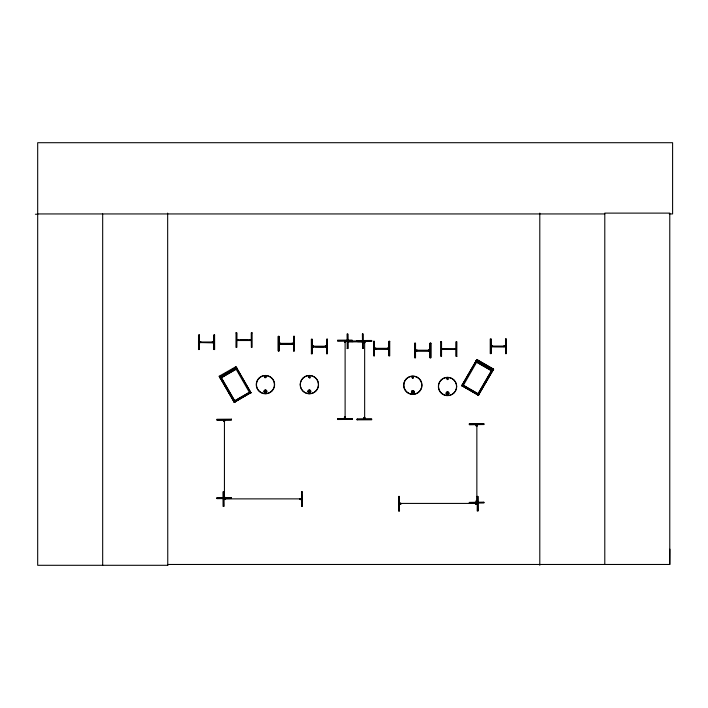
<?xml version="1.0" encoding="UTF-8"?>
<svg xmlns="http://www.w3.org/2000/svg" width="708" height="708" viewBox="0 0 708 708"><rect width="100%" height="100%" fill="white"/><g stroke="black" fill="none" stroke-linecap="round" stroke-linejoin="round"><path stroke-width="1.06" d="M669.29 213.94L672.6 213.94L672.6 142.706L37.683 142.706L37.683 565.294L167.761 565.294L167.672 564.471L669.777 564.471L669.874 549.187M224.436 420.03C225.71 422.118 222.684 422.021 223.932 420.039M345.274 342.247L344.486 342.406L344.61 340.946M344.61 418.658C343.389 416.808 346.168 416.437 345.185 418.605M476.847 424.588C478.121 426.667 475.103 426.579 476.351 424.588M476.351 502.299L476.21 500.839L476.997 500.981M265.04 377.09C266.27 375.647 265.438 378.78 265.04 376.868M308.927 377.09L309.759 376.868L309.042 377.284M412.021 377.691C414.1 375.045 413.224 380.55 412.118 377.506M412.383 377.576C413.295 379.311 413.215 376.081 412.445 377.789M446.775 378.745C448.155 381.603 448.545 376.762 446.916 378.594M447.969 379.063C447.306 377.399 446.837 380.293 447.907 379.054M223.861 420.34L224.489 420.225M223.861 421.349L224.516 421.34M344.531 341.247L345.168 341.132M344.539 342.256L345.194 342.247L345.106 340.937M344.522 417.348L345.159 417.233M345.185 418.348L344.531 418.348M364.735 342.637L364.08 342.645M364.062 417.729L364.7 417.623M364.726 418.738C363.576 419.773 363.832 416.251 364.797 417.729M476.272 424.889L476.926 424.889M476.28 425.897L476.935 425.897M476.263 500.99L476.9 500.875M476.926 501.99L476.272 501.999M234.383 402.02L250.959 392.621M361.124 341.601L360.859 340.867L362.434 340.937M301.537 499.379C299.511 500.609 299.528 497.706 301.537 498.875M477.157 503.928C475.121 505.167 475.139 502.255 477.148 503.423M212.524 342.663C210.904 342.283 214.152 340.973 213.639 342.566M236.773 339.858L238.233 339.725L238.083 340.433M249.977 340.513L249.827 339.725L251.287 339.858M279.058 343.371L280.518 343.238L280.802 343.876M291.9 344.035L292.103 343.238L293.572 343.371M312.148 346.212L313.617 346.088L313.458 346.867M325.353 346.867L325.202 346.088L326.662 346.212M387.612 348.982L387.462 348.194L388.922 348.327M415.525 350.23L417.092 350.159L416.835 350.814M428.411 350.894L428.579 350.097L430.039 350.23M441.544 348.796L442.96 348.743L442.96 349.354M454.439 349.46L454.598 348.663L456.058 348.796M491.051 346.079L505.565 346.079M478.528 395.356L461.749 385.718L476.865 359.531L493.626 369.213L478.396 394.984M461.784 385.745L476.307 360.611M462.005 385.869L476.519 360.735M462.793 386.329L477.298 361.009M477.457 394.79L492.131 369.576M477.546 394.843L492.06 369.7M478.245 395.25L492.759 370.107M478.378 395.321L492.892 370.178M235.826 366.656L236.18 367.638M235.481 368.036L249.986 393.356M308.812 376.523C311.281 381.842 309.069 372.036 309.184 377.78M309.883 377.594L309.369 376.364M348.221 341.601L348.221 340.946M349.23 340.946L349.336 341.575L347.92 341.53M224.02 498.821C223.347 499.998 226.109 499.644 225.135 498.795M362.133 340.858C363.16 341.831 360.106 341.849 361.124 340.867M300.227 499.459L300.121 498.83M301.236 498.795L301.236 499.459M399.436 503.423C401.524 502.158 401.436 505.176 399.445 503.928M399.631 503.37L399.746 504.007M400.746 503.344L400.755 503.999M475.847 504.016L475.732 503.379M476.962 503.981L476.847 503.353M199.621 342.592C198.647 341.725 201.417 341.442 200.736 342.566M212.524 342.592L212.524 341.937M251.296 340.521L237.012 340.521L237.074 339.778M249.977 340.433L249.977 339.778M250.986 340.433L237.074 340.433M293.572 344.035L279.288 344.035L279.359 343.3M292.254 343.955L292.254 343.3M326.671 346.876L312.387 346.876L312.458 346.141M325.353 346.796L325.353 346.141M388.931 348.991L374.647 348.991C373.727 347.69 377.169 348.026 375.718 348.982M387.612 348.902L387.612 348.248M430.048 350.894L415.755 350.894L415.826 350.159M428.729 350.814L428.729 350.159M429.844 350.787L429.738 350.159M456.067 349.46L441.783 349.46L441.845 348.717M454.748 349.38L454.748 348.717M455.864 349.354L455.757 348.717M505.565 346.743L491.281 346.743L491.352 346.008M503.946 346.584L504.255 346.008M224.445 421.49L224.436 420.18L224.436 497.591L223.852 497.441M345.123 342.398L345.115 341.088L345.115 418.499L345.106 417.189M364.709 341.522C362.399 341.849 365.912 344.477 364.655 341.327M224.427 496.281C225.409 499.29 222.949 494.804 224.578 496.432M476.865 426.048L476.856 424.738L476.856 502.14L476.847 500.83M250.623 392.648L234.277 402.427L219.153 376.24L235.968 366.656L250.986 392.781M219.613 377.028L236.366 367.355M219.684 377.16L236.445 367.487M220.17 377.399L236.516 367.62M219.816 377.399L236.596 367.744M219.914 377.55L236.667 367.877M220.02 377.745L236.782 368.071M220.312 378.249L237.074 368.576M220.365 378.337L237.127 368.664M233.667 401.383L250.428 391.71M233.72 401.471L250.482 391.798M234.127 402.171L250.88 392.489M364.655 419.039L364.726 417.729M476.856 502.291L476.918 500.981M492.609 370.373L476.369 360.991M349.23 341.672L349.23 340.867M200.629 342.663L200.629 341.858M213.533 342.663L199.47 342.513M280.368 343.955L280.368 343.3M293.262 343.955L293.262 343.3M293.262 344.026L279.359 343.955M313.458 346.796L313.458 346.141M326.361 346.796L326.361 346.141M326.361 346.867L312.308 346.716M375.718 348.902L375.718 348.248M388.621 348.902L374.559 348.832M429.738 350.885L415.826 350.814M442.854 349.451L442.854 348.646M455.757 349.451L441.695 349.301M505.468 346.69L491.202 346.584M225.144 499.521L225.401 498.786L224.126 498.795M265.429 376.293C262.765 379.072 268.049 377.32 265.783 376.461M219.197 376.222L219.949 377.01M220.648 376.603L235.321 401.825M371.656 341.185L357.142 341.344L357.142 340.566L371.656 340.477L371.656 341.283L349.628 341.681M337.601 340.787L352.115 340.69M357.142 340.636L371.656 340.548M352.115 340.796L337.601 340.99L337.592 340.185L352.106 340.088L352.115 340.893M348.071 341.026L349.38 341.017M349.531 341.017L360.823 340.946M360.974 340.946L362.284 340.937M357.142 341.176L371.656 341.079M348.071 341.53L349.38 341.522M347.159 348.54L347.964 348.54L347.876 334.026L347.07 334.026L347.23 348.54M362.478 348.442L363.284 348.433M337.601 418.8L352.115 418.711M216.922 419.879L231.436 419.782M357.142 419.118L371.656 418.994L371.665 419.8L357.151 419.826M337.61 419.437L352.124 419.348L352.115 418.605L337.601 418.729L337.61 419.508L352.124 419.41M357.151 419.286L371.665 419.198M469.333 423.897L483.847 423.8M469.342 424.632L483.856 424.543L483.847 423.729L469.333 423.827L469.342 424.632L483.856 424.437M301.493 491.865L302.298 491.865M216.931 497.892L231.445 497.795M477.103 496.423L477.909 496.414L478.006 510.928L477.201 510.937L477.307 496.423M216.931 498.529L231.445 498.441L231.445 497.697L216.931 497.786L216.931 498.6L231.445 498.503M225.286 498.866L223.976 498.875L301.387 498.875L300.077 498.883M223.985 499.379L225.294 499.37M300.077 499.388L301.387 499.379M469.342 502.547L483.856 502.45M400.905 503.415L399.586 503.423L476.997 503.423L475.688 503.432M399.595 503.928L400.905 503.919M475.696 503.937L477.006 503.928M398.684 510.937L399.489 510.937L399.392 496.423L398.586 496.423L398.746 510.937M35.4 214.241L37.683 214.232M37.683 213.94L604.791 213.94M235.968 332.849L236.773 332.849L236.773 347.363L235.968 347.363L236.038 332.849M199.32 335.008L198.514 335.008L198.514 349.522L199.32 349.522L199.293 335.008M279.058 336.371L278.244 336.371L278.244 350.885L279.058 350.885L279.023 336.371L278.952 350.885M505.565 339.079L506.37 339.079L506.37 353.593L505.565 353.593L505.565 339.079L505.662 353.593M236.923 339.858L238.233 339.858L238.233 340.362M238.384 339.858L249.676 339.858M249.827 339.858L251.136 339.858L251.136 340.362M239.985 340.3L248.322 340.3M373.603 341.318L374.408 341.318L374.408 355.832L373.603 355.832L373.674 341.318M348.159 341.637L362.523 341.681L357.602 341.637M440.739 341.787L441.544 341.787L441.544 356.31L440.739 356.31L440.81 341.787M199.47 342.008L200.78 342.008M200.93 342.008L212.223 342.008M212.373 342.008L213.683 342.008M213.843 342.672L199.559 342.513M414.72 343.23L415.525 343.23L415.525 357.744L414.72 357.744L414.72 343.23L414.782 357.744M279.209 343.371L280.518 343.371M280.669 343.371L291.953 343.371M292.103 343.371L293.413 343.371M282.271 343.822L290.599 343.822M491.202 346.079C492.83 344.946 492.396 347.752 492.662 346.079M504.096 346.079L505.406 346.079L505.406 346.584M312.308 346.212L313.617 346.212M313.768 346.212L325.052 346.212M325.202 346.212L326.512 346.212M494.264 346.531L502.591 346.531M315.361 346.663L323.698 346.663M374.559 348.327L375.868 348.327M376.019 348.327L387.311 348.327M387.462 348.327L388.772 348.327L388.772 348.832M441.695 348.796L443.004 348.796M443.164 348.796L454.447 348.796M454.598 348.796L455.908 348.796M415.676 350.23L416.985 350.23L416.985 350.734M417.136 350.23L428.42 350.23M428.579 350.23L429.889 350.23M311.343 353.726L312.148 353.726L312.148 339.212L311.343 339.212L311.414 353.726M456.864 356.31L456.058 356.31L456.094 341.787L456.864 341.787L456.802 356.31M493.582 369.187L492.83 369.974M476.811 359.62L493.573 369.302M476.413 360.319L493.166 369.992M476.334 360.452L493.095 370.125M476.263 360.584L493.016 370.257M476.112 360.841L492.865 370.523M475.997 361.036L492.759 370.709M475.705 361.54L492.467 371.213M475.652 361.629L492.414 371.302M462.351 384.674L479.112 394.347M462.297 384.763L479.059 394.436M461.899 385.462L478.652 395.135M461.82 385.586L478.581 395.268M476.307 426.004L476.351 424.738M344.566 342.362L344.61 341.097M344.557 418.455L344.601 417.189M223.887 421.455L223.932 420.189M223.878 497.547L223.923 496.281M476.909 359.558L476.599 360.602M236.392 367.691L250.906 392.834M236.26 367.771L250.774 392.905M220.719 376.736L235.233 401.879M220.02 377.143L234.534 402.277M219.887 377.214L234.401 402.356M477.847 496.414L477.935 510.928M476.342 500.839L476.351 502.149M399.197 496.423L399.285 510.937M364.664 342.787L364.655 341.477L364.655 418.888L364.647 417.578M364.151 341.477L364.16 342.796M364.142 417.578L364.151 418.888M363.222 348.442L363.195 333.928L362.39 333.928L362.584 348.442L362.584 333.928M357.142 419.083L357.151 419.888M347.672 334.026L347.761 348.54M302.236 491.865L302.396 506.379L301.59 506.379L301.528 491.865L301.785 506.379M223.578 491.874L223.772 506.388M669.777 564.471L669.777 213.117L604.791 213.117L604.791 564.471M539.797 213.117L539.797 565.294M506.3 339.079L506.3 353.593M505.76 339.079L505.76 353.593M503.946 346.079L503.892 346.743M490.848 339.079L490.945 353.593M456.262 341.787L456.262 356.31M441.349 341.787L441.349 356.31M430.774 343.23L430.774 357.744M430.234 343.23L430.234 357.744M430.137 343.23L430.066 357.744M415.419 343.23L415.419 357.744M389.126 341.318L389.126 355.832M374.205 341.318L374.205 355.832M362.443 341.637L348.159 341.477L353.08 341.637M326.866 339.212L326.866 353.726M311.954 339.212L312.051 353.726M294.307 336.371L294.307 350.885M293.767 336.371L293.767 350.885M293.67 336.371L293.67 350.885M278.855 336.371L278.855 350.885M278.315 336.371L278.315 350.885M251.49 332.849L251.49 347.363M236.676 332.849L236.569 347.363M214.037 335.008L214.037 349.522M199.116 335.008L199.116 349.522M167.663 213.117L167.761 565.294M102.678 213.94L102.678 565.294M438.668 384.108A9.177 9.177 0 0 1 454.032 379.992A9.177 9.177 0 0 1 449.916 395.347M449.137 395.524A9.177 9.177 0 0 1 438.5 384.886M415.189 376.355A9.177 9.177 0 0 1 419.49 391.524A9.177 9.177 0 0 1 404.1 388.108A9.177 9.177 0 0 1 414.41 376.187M272.456 378.718A9.177 9.177 0 0 1 274.465 386.214M274.297 387.002A9.177 9.177 0 0 1 261.544 392.94A9.177 9.177 0 0 1 257.907 379.355A9.177 9.177 0 0 1 271.916 378.134M316.405 378.718A9.177 9.177 0 0 1 311.228 393.613A9.177 9.177 0 0 1 300.581 381.993A9.177 9.177 0 0 1 315.865 378.134M264.588 391.179C265.65 394.489 267.164 388.842 264.588 391.179M308.538 391.179C309.6 394.489 311.104 388.842 308.538 391.179M411.976 391.781C413.038 395.091 414.552 389.453 411.976 391.781M446.704 393.046C447.766 396.356 449.27 390.71 446.704 393.046M231.436 419.18L216.922 419.269L216.922 420.083L231.436 419.986L231.436 419.18M223.781 491.874L222.976 491.874L223.073 506.388L223.878 506.379L223.781 491.874M483.856 502.246L469.342 502.379L469.351 503.149L483.865 502.99L483.856 502.246M252.092 332.849L251.287 332.849L251.384 347.363L252.092 347.363L252.092 332.849M214.639 335.008L213.834 335.008L213.834 349.522L214.639 349.522L214.577 335.008M294.378 336.371L293.572 336.371L293.572 350.885L294.378 350.885L294.378 336.371M491.051 339.079L490.237 339.079L490.237 353.593L491.051 353.593L491.051 339.079M327.477 339.212L326.662 339.212L326.662 353.726L327.477 353.726L327.406 339.212M389.727 341.318L388.922 341.318L388.922 355.832L389.727 355.832L389.727 341.318M430.845 343.23L430.039 343.23L430.039 357.744L430.845 357.744L430.845 343.23M447.049 394.117A0.982 0.982 0 0 0 448.518 393.267A0.982 0.982 0 0 0 447.049 392.418A0.982 0.982 0 0 0 447.049 394.117M446.881 394.4A1.31 1.31 0 0 0 448.845 393.267A1.31 1.31 0 0 0 446.881 392.135A1.31 1.31 0 0 0 446.881 394.4M443.022 394.312A9.036 9.036 0 0 0 456.571 386.488A9.036 9.036 0 0 0 443.022 378.665A9.036 9.036 0 0 0 443.022 394.312M446.837 394.489A1.407 1.407 0 0 0 448.943 393.267A1.407 1.407 0 0 0 446.837 392.055A1.407 1.407 0 0 0 446.837 394.489M412.321 392.86A0.982 0.982 0 0 0 413.799 392.011A0.982 0.982 0 0 0 412.321 391.152A0.982 0.982 0 0 0 412.321 392.86M411.897 392.931A1.31 1.31 0 0 0 414.083 392.347A1.31 1.31 0 0 0 412.481 390.745A1.31 1.31 0 0 0 411.897 392.931M408.321 393.02A9 9 0 0 0 421.818 385.223A9 9 0 0 0 408.321 377.435A9 9 0 0 0 408.321 393.02M411.826 393.002A1.407 1.407 0 0 0 414.171 392.374A1.407 1.407 0 0 0 412.454 390.648A1.407 1.407 0 0 0 411.826 393.002M264.934 392.259A0.982 0.982 0 0 0 266.412 391.409A0.982 0.982 0 0 0 264.934 390.55A0.982 0.982 0 0 0 264.934 392.259M264.774 392.533A1.31 1.31 0 0 0 266.73 391.409A1.31 1.31 0 0 0 264.774 390.276A1.31 1.31 0 0 0 264.774 392.533M260.925 392.409A9 9 0 0 0 274.421 384.621A9 9 0 0 0 260.925 376.833A9 9 0 0 0 260.925 392.409M264.721 392.621A1.407 1.407 0 0 0 266.827 391.409A1.407 1.407 0 0 0 264.721 390.188A1.407 1.407 0 0 0 264.721 392.621M308.883 392.259A0.982 0.982 0 0 0 310.352 391.409A0.982 0.982 0 0 0 308.883 390.55A0.982 0.982 0 0 0 308.883 392.259M308.715 392.533A1.31 1.31 0 0 0 310.679 391.409A1.31 1.31 0 0 0 308.715 390.276A1.31 1.31 0 0 0 308.715 392.533M304.838 392.48A9.071 9.071 0 0 0 318.441 384.621A9.071 9.071 0 0 0 304.838 376.771A9.071 9.071 0 0 0 304.838 392.48M308.378 392.4A1.407 1.407 0 0 0 310.732 391.772A1.407 1.407 0 0 0 309.007 390.046A1.407 1.407 0 0 0 308.378 392.4"/></g></svg>
